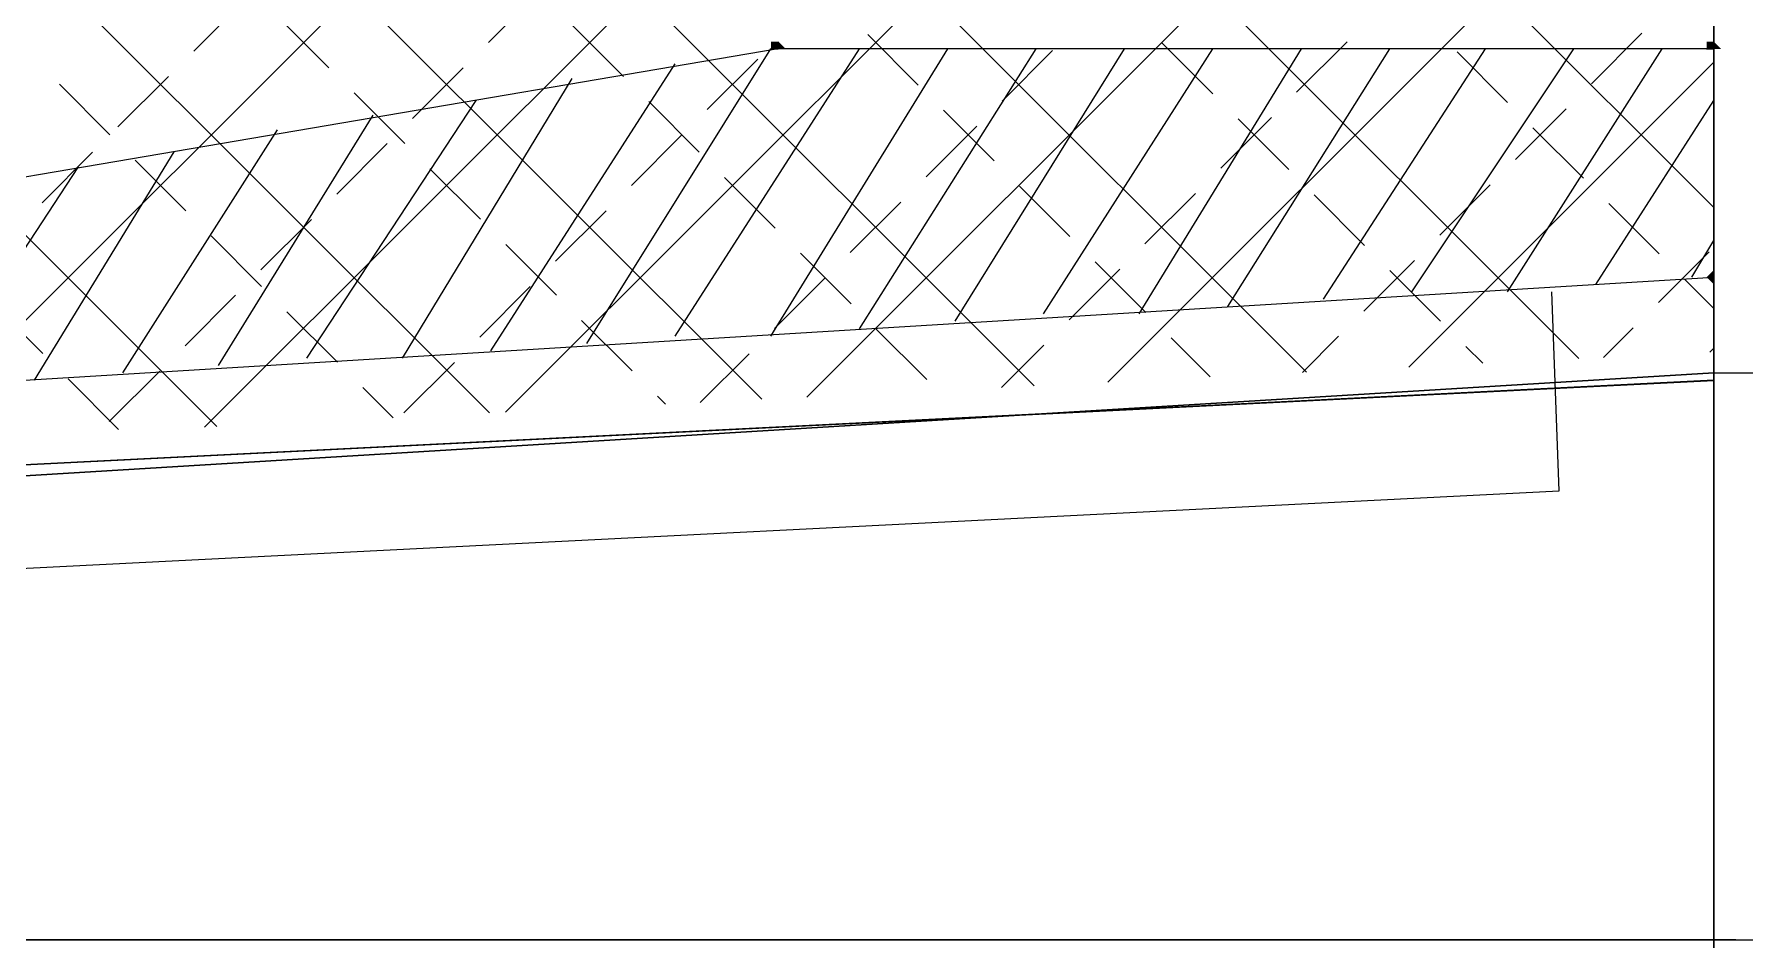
# Model space of a CAD drawing. Header units: inches. Extents: x 23291 to 181956, y 9161 to 51408.
# Drawn here: x 37487.2 to 37655.3, y 27544.3 to 27633.3 of the extents above; entities that cross this region are included whole.
import ezdxf

# ---------------------------------------------------------------- set-up
doc = ezdxf.new("R2010")
doc.units = ezdxf.units.IN
doc.header["$MEASUREMENT"] = 0
doc.linetypes.add('CENTER', pattern=[2, 1.25, -0.25, 0.25, -0.25])
for name, color, linetype in [('PDF10_Geometry', 7, 'Continuous'), ('PDF10_Solid Fills', 7, 'Continuous'), ('PRO HATCH', 12, 'Continuous'), ('PRO HUB', 12, 'Continuous')]:
    doc.layers.add(name, color=color, linetype=linetype)

# ---------------------------------------------------------------- blocks, each defined once
blk = doc.blocks.new('mm')
at = {"layer": 'PRO HATCH', "color": 9, "linetype": 'Continuous'}
for p, q in [((216.98023, -14.13544), (217.08907, -14.0266)), ((217.00713, -14.13409), (217.11462, -14.0266)), ((217.03402, -14.13275), (217.14017, -14.0266)), ((217.06091, -14.1314), (217.14195, -14.05037)), ((217.08781, -14.13006), (217.14195, -14.07592)), ((217.00616, -14.10048), (217.01067, -14.09596)), ((217.03248, -14.0997), (217.037, -14.09519)), ((217.13101, -14.10338), (217.13552, -14.09886)), ((217.07836, -14.10493), (217.08287, -14.10041)), ((217.10468, -14.10415), (217.1092, -14.09964)), ((217.02571, -14.10648), (217.03022, -14.10196)), ((217.05203, -14.1057), (217.05655, -14.10119)), ((217.1147, -14.12871), (217.14195, -14.10147)), ((216.99938, -14.10725), (217.0039, -14.10274)), ((217.09791, -14.11093), (217.10242, -14.10641)), ((217.12423, -14.11015), (217.12875, -14.10564)), ((217.04526, -14.11248), (217.04977, -14.10796)), ((217.07158, -14.1117), (217.0761, -14.10719)), ((216.99261, -14.11403), (216.99712, -14.10951)), ((217.01893, -14.11325), (217.02345, -14.10874)), ((217.11746, -14.11693), (217.12197, -14.11241)), ((217.06481, -14.11848), (217.06932, -14.11396)), ((217.09113, -14.1177), (217.09565, -14.11319)), ((217.01216, -14.12003), (217.01667, -14.11551)), ((217.03848, -14.11925), (217.043, -14.11474)), ((217.13701, -14.12293), (217.14152, -14.11841)), ((217.08436, -14.12448), (217.08887, -14.11996)), ((217.11068, -14.1237), (217.1152, -14.11919)), ((217.03171, -14.12603), (217.03622, -14.12151)), ((217.05803, -14.12525), (217.06255, -14.12074)), ((217.00538, -14.1268), (217.0099, -14.12229)), ((217.10519, -14.12919), (217.10842, -14.12596)), ((217.13209, -14.12784), (217.13475, -14.12519)), ((217.05141, -14.13188), (217.05577, -14.12751)), ((217.0783, -14.13053), (217.0821, -14.12674)), ((217.1416, -14.12737), (217.14195, -14.12702)), ((216.99861, -14.13358), (217.00312, -14.12906)), ((217.02493, -14.1328), (217.02945, -14.12829)), ((216.92457, -14.30943), (217.00823, -14.22576)), ((216.99493, -14.23003), (216.99945, -14.22551)), ((216.92635, -14.3332), (217.03257, -14.22698)), ((217.02126, -14.22926), (217.02396, -14.22655)), ((216.9519, -14.3332), (217.0569, -14.2282)), ((217.04758, -14.22848), (217.0483, -14.22777)), ((216.97745, -14.3332), (217.08123, -14.22941)), ((217.06713, -14.23448), (217.07165, -14.22996)), ((217.09346, -14.23371), (217.09696, -14.2302)), ((217.003, -14.3332), (217.10557, -14.23063)), ((217.01448, -14.23603), (217.019, -14.23151)), ((217.02855, -14.3332), (217.1299, -14.23185)), ((217.04081, -14.23526), (217.04532, -14.23074)), ((217.11978, -14.23293), (217.1213, -14.23142)), ((216.98816, -14.23681), (216.99267, -14.23229)), ((217.08668, -14.24048), (217.0912, -14.23596)), ((217.11301, -14.23971), (217.11752, -14.23519)), ((217.13933, -14.23893), (217.14195, -14.23632)), ((217.03403, -14.24203), (217.03855, -14.23751)), ((217.06036, -14.24126), (217.06487, -14.23674)), ((217.00771, -14.24281), (217.01222, -14.23829)), ((217.13256, -14.24571), (217.13707, -14.24119)), ((217.07991, -14.24726), (217.08442, -14.24274)), ((217.10623, -14.24648), (217.11075, -14.24196)), ((217.02726, -14.24881), (217.03177, -14.24429)), ((217.05358, -14.24803), (217.0581, -14.24351)), ((217.00093, -14.24958), (217.00545, -14.24506)), ((217.0541, -14.3332), (217.14195, -14.24535)), ((217.09946, -14.25326), (217.10397, -14.24874)), ((217.12578, -14.25248), (217.1303, -14.24796)), ((217.04681, -14.25481), (217.05132, -14.25029)), ((217.07313, -14.25403), (217.07765, -14.24951)), ((216.99416, -14.25636), (216.99867, -14.25184)), ((217.02048, -14.25558), (217.025, -14.25106)), ((217.11901, -14.25926), (217.12352, -14.25474)), ((217.06636, -14.26081), (217.07087, -14.25629)), ((217.09268, -14.26003), (217.0972, -14.25551)), ((217.01371, -14.26236), (217.01822, -14.25784)), ((217.04003, -14.26158), (217.04455, -14.25706))]:
    blk.add_line(p, q, dxfattribs=at)
at = {"layer": 'PRO HUB', "color": 2, "linetype": 'Continuous'}
for p, q in [((217.14195, -14.12735), (217.14195, -14.0266)), ((217.14195, -14.12735), (217.14195, -14.23245)), ((216.92457, -14.14077), (217.14195, -14.1299)), ((217.14195, -14.2299), (216.92457, -14.21903)), ((217.14195, -14.3332), (217.14195, -14.23245))]:
    blk.add_line(p, q, dxfattribs=at)
at = {"layer": 'PRO HUB', "color": 3, "linetype": 'CENTER'}
blk.add_line((216.90924, -14.1799), (217.15727, -14.1799), dxfattribs=at)

msp = doc.modelspace()

# ---------------------------------------------------------------- linework, layer by layer
at = {"linetype": 'CENTER'}
msp.add_line((37652.29, 27544.25), (41120.63, 27544.25), dxfattribs=at)
msp.add_open_spline([(34750.61, 29952.44), (35946.93, 29444.2), (37677.79, 28674.49), (40065.54, 27740.85), (41120.63, 27390.38)], degree=3, knots=[0, 0, 0, 0, 3.550687, 6.365653, 6.365653, 6.365653, 6.365653])
msp.add_open_spline([(34750.61, 29952.44), (35946.93, 29444.2), (37677.79, 28674.49), (40065.54, 27740.85), (41120.63, 27390.38)], degree=3, knots=[0, 0, 0, 0, 3.550687, 6.365653, 6.365653, 6.365653, 6.365653])
at = {"layer": 'PDF10_Geometry', "lineweight": 5}
msp.add_lwpolyline([(37462.64, 27607.23), (37462.64, 27597.82), (37652.29, 27609.4), (37652.29, 27631.84), (37560.36, 27631.84), (37462.64, 27615.19), (37462.64, 27613.74), (37474.23, 27613.74), (37474.23, 27607.23)], close=True, dxfattribs=at)
at = {"layer": 'PDF10_Geometry', "lineweight": 9}
for points in [[(37541.54, 27602.89), (37559.64, 27631.84)], [(37550.23, 27603.61), (37568.33, 27631.84)], [(37559.64, 27603.61), (37577.01, 27631.84)], [(37568.33, 27604.33), (37585.7, 27631.84)], [(37577.74, 27605.06), (37594.38, 27631.84)], [(37586.42, 27605.78), (37603.07, 27631.84)], [(37595.83, 27605.78), (37611.76, 27631.84)], [(37604.52, 27606.51), (37620.44, 27631.84)], [(37613.93, 27607.23), (37629.85, 27631.84)], [(37622.61, 27607.95), (37638.54, 27631.84)], [(37632.02, 27607.95), (37647.22, 27631.84)], [(37652.29, 27456.67), (37652.29, 27631.84)], [(37532.13, 27602.16), (37550.23, 27630.39)], [(37523.45, 27601.44), (37540.1, 27628.94)], [(37514.04, 27601.44), (37530.69, 27626.77)], [(37640.71, 27608.68), (37652.29, 27626.77)], [(37505.35, 27600.71), (37520.55, 27625.33)], [(37495.94, 27599.99), (37511.14, 27623.88)], [(37487.26, 27599.27), (37501.01, 27621.71)], [(37477.85, 27599.27), (37491.6, 27620.26)], [(37650.12, 27609.4), (37652.29, 27613.02)], [(37480.02, 27580.45), (37637.09, 27588.41), (37636.37, 27607.95)], [(37652.29, 27599.99), (37462.64, 27588.41), (37652.29, 27599.99), (38855.09, 27599.96)], [(37654.46, 27544.25), (37190.48, 27544.25)]]:
    msp.add_lwpolyline(points, dxfattribs=at)
at = {"layer": 'PDF10_Geometry', "lineweight": 0}
for points in [[(37560.36, 27631.84), (37559.64, 27631.84), (37560.36, 27631.84)], [(37652.29, 27631.84), (37651.57, 27631.84), (37652.29, 27631.84)], [(37652.29, 27609.4), (37652.29, 27610.12), (37652.29, 27609.4)]]:
    msp.add_lwpolyline(points, dxfattribs=at)
for points in [[(37560.36, 27632.56), (37560.36, 27632.56), (37560.36, 27632.56)], [(37652.29, 27632.56), (37652.29, 27632.56), (37652.29, 27632.56)]]:
    msp.add_lwpolyline(points, close=True, dxfattribs=at)
at = {"layer": 'PDF10_Solid Fills', "transparency": 33554559}
for points in [[(37560.36, 27632.56), (37559.64, 27632.56), (37559.64, 27632.56)], [(37560.36, 27632.56), (37559.64, 27632.56), (37561.09, 27631.84)], [(37559.64, 27632.56), (37561.09, 27631.84), (37559.64, 27631.84)], [(37559.64, 27631.84), (37560.36, 27631.84), (37560.36, 27631.84)], [(37560.36, 27631.84), (37560.36, 27631.84), (37559.64, 27631.84)], [(37560.36, 27631.84), (37559.64, 27631.84), (37561.09, 27631.84)], [(37652.29, 27632.56), (37651.57, 27632.56), (37651.57, 27632.56)], [(37652.29, 27632.56), (37651.57, 27632.56), (37653.01, 27631.84)], [(37651.57, 27632.56), (37653.01, 27631.84), (37651.57, 27631.84)], [(37651.57, 27631.84), (37652.29, 27631.84), (37652.29, 27631.84)], [(37652.29, 27631.84), (37652.29, 27631.84), (37651.57, 27631.84)], [(37652.29, 27631.84), (37651.57, 27631.84), (37653.01, 27631.84)], [(37652.29, 27610.12), (37652.29, 27609.4), (37651.57, 27609.4)], [(37653.01, 27609.4), (37653.01, 27609.4), (37651.57, 27609.4)], [(37653.01, 27609.4), (37651.57, 27609.4), (37652.29, 27609.4)], [(37651.57, 27609.4), (37652.29, 27609.4), (37652.29, 27609.4)], [(37651.57, 27609.4), (37653.01, 27609.4), (37652.29, 27609.4)], [(37652.29, 27608.68), (37652.29, 27608.68), (37651.57, 27609.4)], [(37652.29, 27608.68), (37651.57, 27609.4), (37652.29, 27609.4)]]:
    msp.add_solid(points, dxfattribs=at)

# ---------------------------------------------------------------- block references
at = {"xscale": 1100, "yscale": 1100, "zscale": 1100}
msp.add_blockref('mm', (-201203.85, 43142.14), dxfattribs=at)
at = {"xscale": -1100, "yscale": 1100, "zscale": 1100, "rotation": 180}
msp.add_blockref('mm', (-201203.85, 11946.37), dxfattribs=at)

doc.saveas('drawing.dxf')
